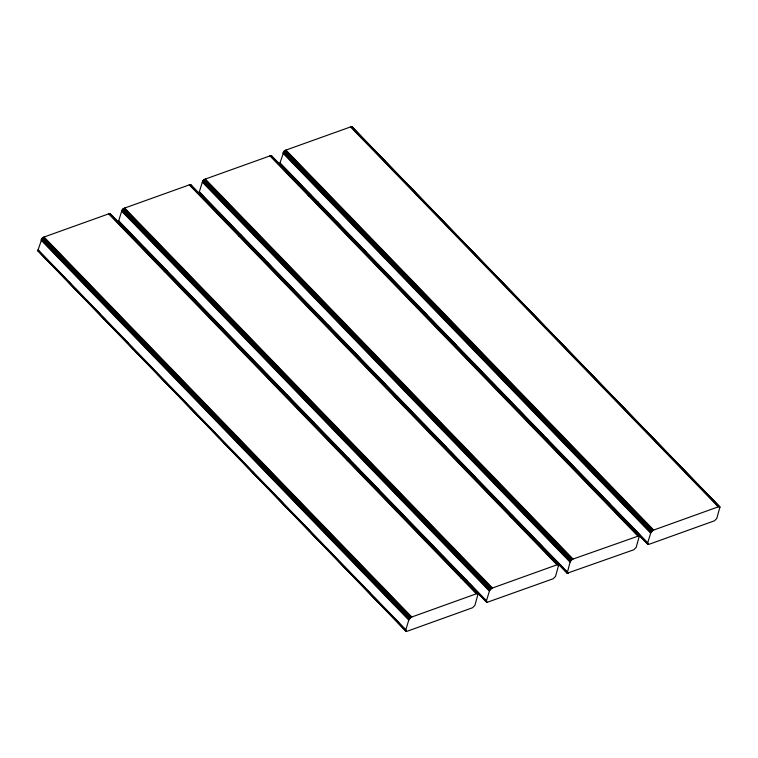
<?xml version="1.0" encoding="UTF-8"?>
<svg xmlns="http://www.w3.org/2000/svg" width="758" height="758" viewBox="0 0 758 758"><rect width="100%" height="100%" fill="white"/><g stroke="black" fill="none" stroke-linecap="round" stroke-linejoin="round"><path stroke-width="1.14" d="M39.198 251.353L38.023 251.069L38.09 249.761L405.833 629.737M486.939 602.392L486.304 601.274L489.583 590.567L491.885 588.208L557.537 564.615L558.712 564.9L555.529 576.393L553.217 578.742L486.939 602.392L118.57 221.886L118.722 220.777L486.465 600.753M202.926 195.934C202.737 193.48 198.388 194.275 199.354 191.793L567.098 571.769M284.042 168.371L279.92 164.116L279.986 162.809L647.73 542.785M352.328 127.742L351.92 126.69L350.518 126.87L718.262 506.846M405.672 630.258L405.9 631.206L406.932 631.329L472.585 607.726L474.896 605.377L478.08 593.884L476.905 593.599L411.253 617.192L408.95 619.551L405.672 630.258L37.928 250.282L42.145 238.211L44.059 237.027L411.802 617.003M639.202 535.754L572.517 559.233L570.215 561.583L567.164 573.237L633.849 549.758L636.161 547.409L639.345 535.915L271.468 155.778L269.886 155.854L637.63 535.83M647.569 543.306L647.796 544.253L648.829 544.377L714.481 520.784L716.793 518.425L719.977 506.931L718.802 506.647L653.15 530.249L650.847 532.599L647.569 543.306L279.825 163.34L284.042 151.259L285.965 150.075L653.699 530.05M110.384 214.902L110.014 213.633L108.621 213.822L476.356 593.798M492.435 588.019L124.691 208.043L122.777 209.227L121.678 211.112L489.422 591.088M573.067 559.034L205.323 179.059L203.409 180.243L202.31 182.128L570.054 562.104M222.985 219.365L225.211 218.569M316.266 202.869L318.493 202.073M238.836 236.051L241.063 235.255M376.271 377.749L378.498 376.953M311.415 422.737L313.641 421.941M472.405 364.863L474.622 364.067M473.172 365.299L475.389 364.503M472.992 365.479L475.209 364.683M460.741 577.909L462.967 577.113M464.701 581.121L466.928 580.325M464.54 581.642L466.767 580.846M465.289 581.737L467.506 580.941M197.648 192.504L191.063 185.71C191.319 186.667 190.864 183.332 189.254 184.838L556.997 564.814M351.92 126.69L720.062 507.13M351.693 126.624L719.437 506.6M719.181 506.59L351.437 126.614L285.415 150.273L653.15 530.249M353.977 129.438L362.201 137.937M363.849 139.643L368.786 144.74M373.722 149.838L376.186 152.386M379.474 155.788L389.347 165.993M392.644 169.394L395.932 172.796M402.517 179.589L409.917 187.245M411.566 188.941L416.502 194.039M421.439 199.146L423.078 200.842M425.551 203.39L437.063 215.291M441.175 219.545L443.648 222.094M448.584 227.192L456.809 235.7M460.097 239.092L464.218 243.346M469.969 249.297L477.379 256.943M479.842 259.501L483.955 263.746M488.891 268.844L491.364 271.402M493.828 273.951L504.525 284.999M508.637 289.253L511.11 291.802M516.861 297.752L525.095 306.251M527.559 308.8L531.671 313.054M537.431 319.004L544.841 326.651M547.304 329.199L552.241 334.306M556.353 338.551L558.826 341.1M562.114 344.502L571.987 354.706M576.099 358.951L579.387 362.352M585.148 368.303L592.557 375.959M595.021 378.507L599.133 382.752M604.893 388.702L613.118 397.211M614.766 398.907L619.703 404.005M623.815 408.259L626.279 410.808M630.4 415.062L640.273 425.257M643.561 428.658L646.849 432.06M652.61 438.01L660.01 445.657M662.483 448.215L667.419 453.312M672.355 458.41L673.995 460.115M675.643 461.811L680.58 466.909M682.228 468.615L687.165 473.712M691.277 477.966L694.565 481.358M698.677 485.613L707.726 494.965M711.023 498.366L714.311 501.768M351.068 126.671L718.802 506.647M356.279 132.508L357.928 134.213M538.919 321.221L540.568 322.927M284.989 150.491L652.733 530.467M284.657 150.719L652.401 530.695M284.345 150.975L652.079 530.951M284.042 151.259L651.776 531.235M283.757 151.562L651.501 531.538M283.511 151.884L651.255 531.86M283.303 152.206L651.046 532.182M650.847 532.599L283.104 152.623L282.942 153.144L650.686 533.12M288.495 172.057L292.607 176.301M295.08 178.85L297.543 181.399M309.065 193.299L311.538 195.858M315.65 200.103L320.587 205.2M336.211 221.355L340.323 225.609M355.957 241.755L360.069 246.009M363.366 249.41L365.83 251.959M377.351 263.86L378.991 265.556M383.103 269.81L388.863 275.76M403.673 291.063L407.785 295.307M424.243 312.315L427.531 315.716M430.819 319.109L434.116 322.51M451.389 340.361L456.325 345.468M471.135 360.761L475.247 365.015M491.705 382.013L494.993 385.415M498.281 388.816L502.393 393.07M518.851 410.069L523.787 415.166M539.421 431.321L542.709 434.722M545.997 438.124L548.47 440.673M559.982 452.573L562.455 455.122M566.567 459.367L571.504 464.474M586.313 479.776L591.249 484.874M606.874 501.029L610.171 504.421M613.459 507.822L616.747 511.224M628.268 523.124L629.907 524.83M634.029 529.075L639.78 535.025M279.797 163.681L648.46 544.443M279.835 163.917L648.204 544.424M285.681 170.067L307.075 192.172M308.714 193.868L352.318 238.922M353.967 240.627L375.352 262.723M377.001 264.428L420.605 309.482M422.244 311.178L443.638 333.283M444.595 334.287L465.848 356.232M467.496 357.937L488.882 380.033M490.53 381.738L511.925 403.834M512.882 404.838L534.134 426.792M535.783 428.488L557.168 450.593M558.817 452.289L602.42 497.343M604.06 499.039L625.454 521.144M627.236 523.001L647.796 544.253M271.288 155.665L639.43 536.114M271.061 155.608L639.468 536.351M638.549 535.565L270.805 155.598L204.783 179.258L572.517 559.233M271.696 156.726L273.344 158.422M277.456 162.676L279.92 165.225M285.681 171.175L293.905 179.674M296.378 182.223L300.49 186.477M306.251 192.428L313.651 200.074M315.3 201.78L321.06 207.73M325.173 211.975L327.636 214.523M330.933 217.925L340.806 228.13M344.918 232.374L348.206 235.776M353.967 241.726L361.367 249.382M363.84 251.931L367.952 256.176M373.713 262.126L388.513 277.428M392.635 281.682L395.098 284.231M399.21 288.485L409.083 298.68M412.371 302.082L415.668 305.483M421.429 311.434L428.829 319.08M431.293 321.629L436.229 326.736M441.165 331.833L442.814 333.539M444.463 335.235L449.399 340.333M451.038 342.038L455.975 347.136M460.087 351.39L463.384 354.782M467.496 359.036L476.545 368.388M479.833 371.79L483.13 375.191M488.882 381.141L497.115 389.64M498.755 391.336L503.691 396.434M508.627 401.541L510.276 403.237M512.74 405.786L516.852 410.04M518.5 411.736L524.261 417.686M527.549 421.088L530.846 424.489M535.773 429.587L544.007 438.096M547.295 441.488L551.407 445.742M556.344 450.839L564.568 459.339M566.217 461.044L571.153 466.142M576.089 471.239L578.553 473.797M581.026 476.346L591.723 487.394M595.011 490.796L598.299 494.197M604.06 500.147L612.284 508.646M614.757 511.195L618.869 515.449M623.806 520.547L625.454 522.243M627.093 523.949L632.03 529.046M633.679 530.752L639.439 536.702M270.435 155.655L638.17 535.631M307.739 194.645L309.378 196.35M204.357 179.475L572.101 559.451M204.025 179.703L571.769 559.679M203.713 179.959L571.447 559.935M203.409 180.243L571.144 560.219M203.125 180.546L570.869 560.522M202.879 180.868L570.622 560.844M202.67 181.19L570.414 561.166M570.215 561.583L202.471 181.607L199.193 192.314L566.937 572.29M220.208 213.784L225.145 218.891M239.954 234.184L244.067 238.438M260.515 255.437L263.812 258.838M267.1 262.24L271.212 266.494M287.67 283.492L292.597 288.59M308.231 304.744L311.519 308.146M314.816 311.547L316.456 313.244M327.977 325.144L331.265 328.546M335.377 332.79L340.314 337.897M355.123 353.2L360.059 358.297M375.693 374.452L378.981 377.844M382.278 381.246L385.566 384.647M396.263 395.695L398.727 398.253M402.839 402.498L407.776 407.596M423.409 423.75L427.521 428.005M443.155 444.15L446.443 447.552M450.555 451.806L453.853 455.207M470.301 472.206L475.238 477.303M490.871 493.458L494.983 497.703M497.447 500.252L499.096 501.957M511.432 514.71L513.905 517.259M518.017 521.504L522.129 525.758M538.587 542.756L542.7 547.011M558.333 563.156L562.445 567.41M565.733 570.812L568.197 573.361M200.084 193.451L202.557 196M214.078 207.9L225.59 219.801M237.112 231.702L248.624 243.602M259.321 254.65L270.843 266.551M282.355 278.451L293.877 290.352M305.389 302.252L316.086 313.3M327.608 325.21L339.944 337.954M350.641 349.012L362.978 361.756M374.499 373.656L385.197 384.713M395.884 395.761L408.23 408.515M418.918 419.562L431.264 432.316M442.776 444.216L453.474 455.264M464.995 467.165L476.507 479.065M488.029 490.966L499.541 502.867M510.238 513.915L521.76 525.815M533.272 537.716L544.794 549.616M556.306 561.526L567.827 573.427M199.165 192.665L567.571 573.408M199.202 192.902L567.344 573.351M190.656 184.649L558.712 564.9M190.429 184.592L558.835 565.335M557.916 564.549L190.173 184.573L124.151 208.242L491.885 588.208M200.112 195.052L205.048 200.159M209.985 205.257L211.634 206.953M213.273 208.658L224.794 220.559M228.907 224.813L231.379 227.362M236.316 232.46L245.365 241.811M248.652 245.213L251.94 248.615M257.701 254.565L265.925 263.064M267.574 264.76L272.51 269.857M277.447 274.964L279.096 276.661M281.559 279.209L293.081 291.11M296.369 294.511L299.656 297.913M304.593 303.011L312.817 311.519M316.114 314.911L319.402 318.313M325.163 324.263L333.387 332.762M335.036 334.468L339.972 339.565M344.909 344.663L346.548 346.368M349.845 349.77L360.533 360.817M363.831 364.219L367.118 367.621M372.879 373.571L381.103 382.07M383.576 384.619L387.689 388.873M392.625 393.971L400.849 402.47M402.498 404.175L408.249 410.125M412.361 414.37L414.834 416.919M418.122 420.32L427.995 430.525M431.283 433.927L434.58 437.319M441.156 444.122L448.565 451.777M451.029 454.326L455.141 458.571M460.078 463.678L461.726 465.374M464.199 467.923L475.711 479.823M479.823 484.078L482.296 486.627M487.233 491.724L496.282 501.076M498.745 503.625L502.857 507.879M508.618 513.829L516.027 521.476M518.491 524.024L523.427 529.131M527.54 533.376L530.013 535.925M532.476 538.483L543.173 549.531M547.285 553.785L549.758 556.334M555.51 562.284L558.807 565.686M189.803 184.639L557.537 564.615M394.927 397.04L396.576 398.746M510.106 516.046L511.754 517.752M123.725 208.459L491.468 588.435M123.393 208.687L491.137 588.663M123.08 208.943L490.814 588.919M122.777 209.227L490.511 589.203M122.493 209.53L490.236 589.506M122.246 209.852L489.99 589.828M122.038 210.174L489.782 590.15M489.583 590.567L121.839 210.591L118.561 221.298L486.304 601.274M123.942 226.623L128.879 231.721M144.513 247.866L147.801 251.268M151.088 254.669L154.386 258.071M165.073 269.118L167.546 271.677M171.659 275.921L176.595 281.019M192.229 297.174L196.341 301.428M211.965 317.574L215.263 320.975M219.375 325.229L222.662 328.621M233.36 339.679L235.008 341.375M239.121 345.629L244.057 350.727M259.681 366.881L263.803 371.126M266.266 373.675L267.915 375.381M280.252 388.134L282.725 390.683M286.837 394.927L290.949 399.182M307.397 416.18L311.51 420.434M327.143 436.58L331.255 440.834M334.553 444.235L336.192 445.931M347.714 457.832L350.177 460.381M354.289 464.635L359.226 469.733M374.859 485.887L378.972 490.132M395.43 507.14L398.717 510.541M402.005 513.943L404.478 516.492M415.99 528.392L417.639 530.088M422.576 535.186L427.512 540.293M442.321 555.595L446.434 559.84M462.892 576.847L466.179 580.24M469.467 583.641L472.765 587.043M483.452 598.09L485.101 599.796M118.532 221.649L487.195 602.402M118.655 222.085L140.05 244.19M141.699 245.886L163.084 267.991M164.221 269.109L208.327 314.741M209.975 316.446L231.37 338.542M232.327 339.556L254.404 362.343M256.043 364.048L277.437 386.144M279.086 387.85L322.681 432.903M324.329 434.599L345.724 456.704M346.861 457.823L390.967 503.454M392.616 505.16L414.001 527.255M415.147 528.373L459.253 574.014M460.892 575.71L486.712 602.335M110.014 213.633L478.165 594.082M109.796 213.576L478.203 594.319M477.275 593.533L109.54 213.557L43.519 237.216L411.253 617.192M113.719 218.086L115.368 219.792M118.655 223.193L129.353 234.241M132.641 237.642L135.938 241.044M141.689 246.994L149.099 254.641M152.386 258.042L156.499 262.296M161.435 267.394L169.669 275.893M171.308 277.599L176.244 282.696M181.181 287.794L183.654 290.342M186.942 293.744L196.815 303.949M200.103 307.35L203.39 310.742M209.975 317.545L217.385 325.201M219.848 327.75L223.961 331.995M228.897 337.102L230.546 338.798M232.185 340.494L244.531 353.247M248.643 357.501L251.106 360.05M256.043 365.148L264.277 373.647M267.565 377.048L271.677 381.302M277.437 387.253L284.837 394.899M287.31 397.448L291.423 401.702M296.359 406.8L298.823 409.348M301.296 411.907L311.993 422.955M316.105 427.199L318.568 429.758M324.329 435.708L332.554 444.207M335.027 446.756L339.139 451.01M344.899 456.96L353.124 465.459M354.772 467.155L359.709 472.253M363.821 476.507L366.285 479.056M369.572 482.458L379.445 492.662M383.567 496.907L386.855 500.308M392.616 506.259L400.016 513.905M402.489 516.463L406.601 520.708M412.352 526.658L420.586 535.157M422.225 536.863L427.161 541.961M431.274 546.215L433.747 548.764M437.859 553.008L447.732 563.213M451.019 566.614L454.317 570.016M460.892 576.81L467.478 583.613M469.941 586.161L474.878 591.268M109.171 213.623L476.905 593.599M163.747 270.464L165.396 272.169M278.925 389.47L280.564 391.175M346.378 459.177L348.026 460.873M43.092 237.444L410.836 617.419M42.761 237.671L410.504 617.647M42.448 237.927L410.182 617.903M42.145 238.211L409.879 618.187M41.861 238.514L409.604 618.49M41.614 238.836L409.358 618.812M41.406 239.158L409.149 619.134M408.95 619.551L41.207 239.575L41.046 240.097L408.789 620.072M49.071 261.557L51.535 264.106M55.647 268.351L59.759 272.605M68.817 281.957L71.28 284.506M75.393 288.751L80.329 293.858M95.963 310.003L100.075 314.257M102.538 316.806L105.011 319.355M116.533 331.255L118.997 333.804M123.109 338.059L128.045 343.156M137.094 352.508L138.742 354.213M143.679 359.311L147.791 363.556M164.24 380.563L167.537 383.965M170.825 387.357L173.298 389.915M183.986 400.963L186.459 403.512M190.571 407.766L196.331 413.716M204.556 422.215L206.204 423.911M211.141 429.019L215.253 433.263M231.702 450.261L234.999 453.663M238.287 457.065L241.575 460.466M252.272 471.514L253.921 473.219M258.857 478.317L263.793 483.414M272.018 491.923L273.657 493.619M278.593 498.717L282.715 502.971M299.164 519.969L302.451 523.371M305.749 526.772L309.861 531.017M319.734 541.221L321.373 542.918M326.31 548.025L331.246 553.122M346.88 569.277L350.168 572.678M353.465 576.071L355.104 577.776M367.45 590.529L369.913 593.078M374.026 597.323L378.962 602.43M387.196 610.929L388.835 612.625M393.772 617.723L398.708 622.83M41.292 253.968L46.229 259.065M47.877 260.761L59.389 272.662M61.038 274.368L65.974 279.465M68.438 282.014L84.896 299.022M88.184 302.414L104.642 319.421M108.754 323.666L113.691 328.773M115.33 330.469L127.676 343.222M129.315 344.918L133.427 349.173M135.9 351.721L152.358 368.72M156.47 372.974L172.919 389.972M176.207 393.374L181.143 398.471M183.616 401.02L200.889 418.871M203.362 421.429L219.811 438.427M223.923 442.681L241.205 460.532M244.493 463.924L248.605 468.179M251.078 470.727L268.351 488.578M271.639 491.98L287.273 508.135M291.385 512.38L297.145 518.33M298.794 520.035L309.482 531.083M311.955 533.632L316.067 537.886M318.54 540.435L335.813 558.286M339.101 561.687L354.735 577.833M359.671 582.94L364.607 588.037M366.247 589.733L383.529 607.584M386.817 610.986L403.275 627.994M37.9 250.633L406.307 631.376M37.938 250.87L406.08 631.31M271.468 155.778L271.724 156.375"/></g></svg>
